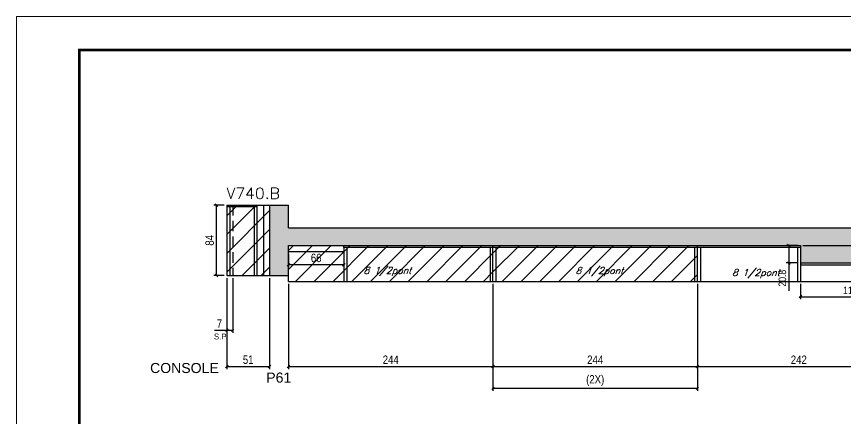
# Model space of a CAD drawing. Extents: x -20960 to -5926, y -2106 to 21915.
# Drawn here: x -10622 to -9633, y 9950 to 10430 of the extents above; entities that cross this region are included whole.
import ezdxf

# ---------------------------------------------------------------- set-up
doc = ezdxf.new("R2010")
doc.units = 0
doc.linetypes.add('DASHED', pattern=[0.75, 0.5, -0.25])
doc.linetypes.add('HIDDEN', pattern=[0.375, 0.25, -0.125])
for name, color, linetype in [('5', 5, 'Continuous'), ('COTA', 241, 'Continuous'), ('Painéis', 200, 'Continuous'), ('SARR_2.2x7', 40, 'Continuous'), ('SARR_3.5x7', 81, 'Continuous'), ('texto', 7, 'Continuous')]:
    doc.layers.add(name, color=color, linetype=linetype)
for name, color, linetype, lineweight in [('Folhas', 255, 'Continuous', 9), ('Hachura', 251, 'Continuous', 9), ('SARRAFO DE PRESSAO', 251, 'DASHED', 9), ('Texto Seção', 7, 'Continuous', 15)]:
    doc.layers.add(name, color=color, linetype=linetype, lineweight=lineweight)
doc.styles.add('COTA TECNICA', font='techl___.ttf', dxfattribs={"height": 10})
doc.styles.add('COTA TECNICA-50', font='techl___.ttf', dxfattribs={"height": 9})
doc.styles.add('REGUA-120', font='ROMANS.shx', dxfattribs={"height": 15})
doc.styles.add('Romans', font='romans.shx')
doc.styles.add('ROMAS860', font='ROMAS860.SHX')
doc.styles.get("Standard").update_dxf_attribs({"font": 'arial.ttf'})
doc.dimstyles.new('COTA PAINEL-50', dxfattribs={"dimtxt": 9, "dimasz": 3, "dimexe": 3, "dimexo": 3, "dimgap": 3, "dimtad": 1, "dimdec": 1, "dimzin": 12, "dimdsep": 46, "dimtxsty": 'COTA TECNICA-50', "dimblk1": 'OBLIQUE', "dimblk2": 'OBLIQUE', "dimsah": 1, "dimcen": 0.9, "dimclrd": 4, "dimclre": 4, "dimclrt": 240, "dimadec": 1, "dimazin": 3, "dimtfac": 1, "dimtdec": 1, "dimtmove": 0, "dimatfit": 3, "dimfxl": 1, "dimtolj": 1, "dimtzin": 12, "dimarcsym": 0})
doc.dimstyles.new('PAINEL', dxfattribs={"dimtxt": 10, "dimasz": 3, "dimexe": 3, "dimexo": 3, "dimgap": 3, "dimtad": 1, "dimdec": 1, "dimzin": 12, "dimdsep": 46, "dimtxsty": 'COTA TECNICA', "dimblk1": 'OBLIQUE', "dimblk2": 'OBLIQUE', "dimsah": 1, "dimcen": 0.9, "dimclrd": 4, "dimclre": 4, "dimclrt": 240, "dimadec": 1, "dimazin": 3, "dimtfac": 1, "dimtdec": 1, "dimtmove": 0, "dimatfit": 3, "dimfxl": 1, "dimtolj": 1, "dimtzin": 12, "dimarcsym": 0})
pattern_1 = [(45, (-152587.773, -21907.442), (-11.2253202, 11.2253202), [])]

# ---------------------------------------------------------------- blocks, each defined once
blk = doc.blocks.new('9999999999')
at = {"layer": 'Folhas'}
blk.add_lwpolyline([(98138.98, 34190.21), (99623.98, 34190.21), (99623.98, 35240.21), (98138.98, 35240.21)], close=True, dxfattribs=at)
at = {"layer": 'Folhas', "color": 30, "const_width": 3}
blk.add_lwpolyline([(98213.98, 34230.21), (99583.98, 34230.21), (99583.98, 35200.21), (98213.98, 35200.21)], close=True, dxfattribs=at)
blk = doc.blocks.new('_Oblique')
at = {"color": 0, "linetype": 'ByBlock', "lineweight": -2}
blk.add_line((-0.5, -0.5), (0.5, 0.5), dxfattribs=at)
blk = doc.blocks.new('*D1411')
at = {"layer": 'COTA', "color": 4, "lineweight": -2, "ltscale": 25, "transparency": 16777216}
for p, q in [((-10371.08, 10117.57), (-10371.08, 10052.11)), ((-10364.08, 10117.57), (-10364.08, 10052.11)), ((-10371.08, 10055.11), (-10385.81, 10055.11)), ((-10364.08, 10055.11), (-10371.08, 10055.11))]:
    blk.add_line(p, q, dxfattribs=at)
at = {"layer": 'Defpoints', "color": 0, "ltscale": 25, "transparency": 16777216}
for p in [(-10371.08, 10120.57), (-10364.08, 10120.57), (-10371.08, 10055.11)]:
    blk.add_point(p, dxfattribs=at)
at = {"layer": 'COTA', "color": 4, "lineweight": -2, "ltscale": 25, "transparency": 16777216, "xscale": 3, "yscale": 3, "zscale": 3, "rotation": 180}
blk.add_blockref('_Oblique', (-10371.08, 10055.11), dxfattribs=at)
at = {"layer": 'COTA', "color": 4, "lineweight": -2, "ltscale": 25, "transparency": 16777216, "xscale": 3, "yscale": 3, "zscale": 3}
blk.add_blockref('_Oblique', (-10364.08, 10055.11), dxfattribs=at)
at = {"layer": 'COTA', "color": 240, "ltscale": 25, "transparency": 16777216, "insert": (-10379.94, 10063.18), "char_height": 10, "attachment_point": 5, "style": 'COTA TECNICA'}
blk.add_mtext('\\A1;7', dxfattribs=at)
blk = doc.blocks.new('*D1412')
at = {"layer": 'COTA', "color": 4, "lineweight": -2, "ltscale": 25, "transparency": 16777216}
for p, q in [((-10053.44, 10110.57), (-10053.44, 10008.97)), ((-9809.44, 10110.57), (-9809.44, 10008.97)), ((-10053.44, 10011.97), (-9809.44, 10011.97))]:
    blk.add_line(p, q, dxfattribs=at)
at = {"layer": 'Defpoints', "color": 0, "ltscale": 25, "transparency": 16777216}
for p in [(-10053.44, 10113.57), (-9809.44, 10113.57), (-9809.44, 10011.97)]:
    blk.add_point(p, dxfattribs=at)
at = {"layer": 'COTA', "color": 4, "lineweight": -2, "ltscale": 25, "transparency": 16777216, "xscale": 3, "yscale": 3, "zscale": 3, "rotation": 180}
blk.add_blockref('_Oblique', (-10053.44, 10011.97), dxfattribs=at)
at = {"layer": 'COTA', "color": 4, "lineweight": -2, "ltscale": 25, "transparency": 16777216, "xscale": 3, "yscale": 3, "zscale": 3}
blk.add_blockref('_Oblique', (-9809.44, 10011.97), dxfattribs=at)
at = {"layer": 'COTA', "color": 240, "ltscale": 25, "transparency": 16777216, "insert": (-9931.44, 10020.05), "char_height": 10, "attachment_point": 5, "style": 'COTA TECNICA'}
blk.add_mtext('\\A1;244', dxfattribs=at)
blk = doc.blocks.new('*D1425')
at = {"layer": 'COTA', "color": 4, "lineweight": -2, "ltscale": 25, "transparency": 16777216}
for p, q in [((-10053.44, 10110.57), (-10053.44, 9983.02)), ((-9809.44, 10110.57), (-9809.44, 9983.02)), ((-10053.44, 9986.02), (-9809.44, 9986.02))]:
    blk.add_line(p, q, dxfattribs=at)
at = {"layer": 'Defpoints', "color": 0, "ltscale": 25, "transparency": 16777216}
for p in [(-10053.44, 10113.57), (-9809.44, 10113.57), (-9809.44, 9986.02)]:
    blk.add_point(p, dxfattribs=at)
at = {"layer": 'COTA', "color": 4, "lineweight": -2, "ltscale": 25, "transparency": 16777216, "xscale": 3, "yscale": 3, "zscale": 3, "rotation": 180}
blk.add_blockref('_Oblique', (-10053.44, 9986.02), dxfattribs=at)
at = {"layer": 'COTA', "color": 4, "lineweight": -2, "ltscale": 25, "transparency": 16777216, "xscale": 3, "yscale": 3, "zscale": 3}
blk.add_blockref('_Oblique', (-9809.44, 9986.02), dxfattribs=at)
at = {"layer": 'COTA', "color": 240, "ltscale": 25, "transparency": 16777216, "insert": (-9931.44, 9995.24), "char_height": 10, "attachment_point": 5, "style": 'COTA TECNICA'}
blk.add_mtext('\\A1;(2X)', dxfattribs=at)
blk = doc.blocks.new('*D1385')
at = {"layer": 'COTA', "color": 4, "lineweight": -2, "ltscale": 25, "transparency": 16777216}
for p, q in [((-10297.44, 10110.57), (-10297.44, 10008.97)), ((-10053.44, 10110.57), (-10053.44, 10008.97)), ((-10297.44, 10011.97), (-10053.44, 10011.97))]:
    blk.add_line(p, q, dxfattribs=at)
at = {"layer": 'Defpoints', "color": 0, "ltscale": 25, "transparency": 16777216}
for p in [(-10297.44, 10113.57), (-10053.44, 10113.57), (-10053.44, 10011.97)]:
    blk.add_point(p, dxfattribs=at)
at = {"layer": 'COTA', "color": 4, "lineweight": -2, "ltscale": 25, "transparency": 16777216, "xscale": 3, "yscale": 3, "zscale": 3, "rotation": 180}
blk.add_blockref('_Oblique', (-10297.44, 10011.97), dxfattribs=at)
at = {"layer": 'COTA', "color": 4, "lineweight": -2, "ltscale": 25, "transparency": 16777216, "xscale": 3, "yscale": 3, "zscale": 3}
blk.add_blockref('_Oblique', (-10053.44, 10011.97), dxfattribs=at)
at = {"layer": 'COTA', "color": 240, "ltscale": 25, "transparency": 16777216, "insert": (-10175.44, 10020.05), "char_height": 10, "attachment_point": 5, "style": 'COTA TECNICA'}
blk.add_mtext('\\A1;244', dxfattribs=at)
blk = doc.blocks.new('*D1426')
at = {"layer": 'COTA', "color": 4, "lineweight": -2, "ltscale": 25, "transparency": 16777216}
for p, q in [((-9809.44, 10110.57), (-9809.44, 10008.97)), ((-9567.44, 10110.57), (-9567.44, 10008.97)), ((-9809.44, 10011.97), (-9567.44, 10011.97))]:
    blk.add_line(p, q, dxfattribs=at)
at = {"layer": 'Defpoints', "color": 0, "ltscale": 25, "transparency": 16777216}
for p in [(-9809.44, 10113.57), (-9567.44, 10113.57), (-9567.44, 10011.97)]:
    blk.add_point(p, dxfattribs=at)
at = {"layer": 'COTA', "color": 4, "lineweight": -2, "ltscale": 25, "transparency": 16777216, "xscale": 3, "yscale": 3, "zscale": 3, "rotation": 180}
blk.add_blockref('_Oblique', (-9809.44, 10011.97), dxfattribs=at)
at = {"layer": 'COTA', "color": 4, "lineweight": -2, "ltscale": 25, "transparency": 16777216, "xscale": 3, "yscale": 3, "zscale": 3}
blk.add_blockref('_Oblique', (-9567.44, 10011.97), dxfattribs=at)
at = {"layer": 'COTA', "color": 240, "ltscale": 25, "transparency": 16777216, "insert": (-9688.44, 10020.05), "char_height": 10, "attachment_point": 5, "style": 'COTA TECNICA'}
blk.add_mtext('\\A1;242', dxfattribs=at)
blk = doc.blocks.new('*D1432')
at = {"layer": 'COTA', "color": 4, "lineweight": -2, "ltscale": 25, "transparency": 16777216}
for p, q in [((-10371.08, 10117.57), (-10371.08, 10008.97)), ((-10320.08, 10117.57), (-10320.08, 10008.97)), ((-10371.08, 10011.97), (-10320.08, 10011.97))]:
    blk.add_line(p, q, dxfattribs=at)
at = {"layer": 'Defpoints', "color": 0, "ltscale": 25, "transparency": 16777216}
for p in [(-10371.08, 10120.57), (-10320.08, 10120.57), (-10320.08, 10011.97)]:
    blk.add_point(p, dxfattribs=at)
at = {"layer": 'COTA', "color": 4, "lineweight": -2, "ltscale": 25, "transparency": 16777216, "xscale": 3, "yscale": 3, "zscale": 3, "rotation": 180}
blk.add_blockref('_Oblique', (-10371.08, 10011.97), dxfattribs=at)
at = {"layer": 'COTA', "color": 4, "lineweight": -2, "ltscale": 25, "transparency": 16777216, "xscale": 3, "yscale": 3, "zscale": 3}
blk.add_blockref('_Oblique', (-10320.08, 10011.97), dxfattribs=at)
at = {"layer": 'COTA', "color": 240, "ltscale": 25, "transparency": 16777216, "insert": (-10345.58, 10020.08), "char_height": 10, "attachment_point": 5, "style": 'COTA TECNICA'}
blk.add_mtext('\\A1;51', dxfattribs=at)
blk = doc.blocks.new('*D1433')
at = {"layer": 'COTA', "color": 4, "lineweight": -2, "ltscale": 25, "transparency": 16777216}
for p, q in [((-10374.08, 10204.57), (-10386.47, 10204.57)), ((-10383.47, 10120.57), (-10383.47, 10204.57)), ((-10374.08, 10120.57), (-10386.47, 10120.57))]:
    blk.add_line(p, q, dxfattribs=at)
at = {"layer": 'Defpoints', "color": 0, "ltscale": 25, "transparency": 16777216}
for p in [(-10383.47, 10204.57), (-10371.08, 10204.57), (-10371.08, 10120.57)]:
    blk.add_point(p, dxfattribs=at)
at = {"layer": 'COTA', "color": 4, "lineweight": -2, "ltscale": 25, "transparency": 16777216, "xscale": 3, "yscale": 3, "zscale": 3}
for p, rotation in [((-10383.47, 10204.57), 90), ((-10383.47, 10120.57), 270)]:
    blk.add_blockref('_Oblique', p, dxfattribs=dict(at, rotation=rotation))
at = {"layer": 'COTA', "color": 240, "ltscale": 25, "transparency": 16777216, "insert": (-10391.56, 10162.57), "char_height": 10, "attachment_point": 5, "rotation": 90, "style": 'COTA TECNICA'}
blk.add_mtext('\\A1;84', dxfattribs=at)
blk = doc.blocks.new('*D1436')
at = {"layer": 'COTA', "color": 4, "lineweight": -2, "ltscale": 25, "transparency": 16777216}
for p, q in [((-10297.44, 10146.37), (-10297.44, 10130.43)), ((-10231.44, 10146.37), (-10231.44, 10130.43)), ((-10231.44, 10133.43), (-10297.44, 10133.43))]:
    blk.add_line(p, q, dxfattribs=at)
at = {"layer": 'Defpoints', "color": 0, "ltscale": 25, "transparency": 16777216}
for p in [(-10297.44, 10149.37), (-10231.44, 10149.37), (-10297.44, 10133.43)]:
    blk.add_point(p, dxfattribs=at)
at = {"layer": 'COTA', "color": 4, "lineweight": -2, "ltscale": 25, "transparency": 16777216, "xscale": 3, "yscale": 3, "zscale": 3, "rotation": 180}
blk.add_blockref('_Oblique', (-10297.44, 10133.43), dxfattribs=at)
at = {"layer": 'COTA', "color": 4, "lineweight": -2, "ltscale": 25, "transparency": 16777216, "xscale": 3, "yscale": 3, "zscale": 3}
blk.add_blockref('_Oblique', (-10231.44, 10133.43), dxfattribs=at)
at = {"layer": 'COTA', "color": 240, "ltscale": 25, "transparency": 16777216, "insert": (-10264.44, 10141.53), "char_height": 10, "attachment_point": 5, "style": 'COTA TECNICA'}
blk.add_mtext('\\A1;66', dxfattribs=at)
blk = doc.blocks.new('*D1395')
at = {"layer": 'COTA', "color": 4, "lineweight": -2, "transparency": 16777216}
for p, q in [((-9686.44, 10110.57), (-9686.44, 10092.25)), ((-9567.44, 10110.57), (-9567.44, 10092.25)), ((-9686.44, 10095.25), (-9567.44, 10095.25))]:
    blk.add_line(p, q, dxfattribs=at)
at = {"layer": 'Defpoints', "color": 0, "transparency": 16777216}
for p in [(-9686.44, 10113.57), (-9567.44, 10113.57), (-9567.44, 10095.25)]:
    blk.add_point(p, dxfattribs=at)
at = {"layer": 'COTA', "color": 4, "lineweight": -2, "transparency": 16777216, "xscale": 3, "yscale": 3, "zscale": 3, "rotation": 180}
blk.add_blockref('_Oblique', (-9686.44, 10095.25), dxfattribs=at)
at = {"layer": 'COTA', "color": 4, "lineweight": -2, "transparency": 16777216, "xscale": 3, "yscale": 3, "zscale": 3}
blk.add_blockref('_Oblique', (-9567.44, 10095.25), dxfattribs=at)
at = {"layer": 'COTA', "color": 240, "transparency": 16777216, "insert": (-9626.94, 10102.83), "char_height": 9, "attachment_point": 5, "style": 'COTA TECNICA-50'}
blk.add_mtext('\\A1;119', dxfattribs=at)
blk = doc.blocks.new('*D1396')
at = {"layer": 'COTA', "color": 4, "lineweight": -2, "transparency": 16777216}
for p, q in [((-9689.44, 10156.37), (-9703.41, 10156.37)), ((-9700.41, 10156.37), (-9700.41, 10135.57)), ((-9689.44, 10135.57), (-9703.41, 10135.57)), ((-9700.41, 10135.57), (-9700.41, 10102.23))]:
    blk.add_line(p, q, dxfattribs=at)
at = {"layer": 'Defpoints', "color": 0, "transparency": 16777216}
for p in [(-9686.44, 10156.37), (-9700.41, 10135.57), (-9686.44, 10135.57)]:
    blk.add_point(p, dxfattribs=at)
at = {"layer": 'COTA', "color": 4, "lineweight": -2, "transparency": 16777216, "xscale": 3, "yscale": 3, "zscale": 3}
for p, rotation in [((-9700.41, 10156.37), 90), ((-9700.41, 10135.57), 270)]:
    blk.add_blockref('_Oblique', p, dxfattribs=dict(at, rotation=rotation))
at = {"layer": 'COTA', "color": 240, "transparency": 16777216, "insert": (-9708.02, 10117.4), "char_height": 9, "attachment_point": 5, "rotation": 90, "style": 'COTA TECNICA-50'}
blk.add_mtext('\\A1;20.8', dxfattribs=at)
blk = doc.blocks.new('*D1397')
at = {"layer": 'COTA', "color": 4, "lineweight": -2, "transparency": 16777216}
for p, q in [((-9683.44, 10156.37), (-9524.96, 10156.37)), ((-9527.96, 10156.37), (-9527.96, 10113.57)), ((-9564.44, 10113.57), (-9524.96, 10113.57))]:
    blk.add_line(p, q, dxfattribs=at)
at = {"layer": 'Defpoints', "color": 0, "transparency": 16777216}
for p in [(-9686.44, 10156.37), (-9567.44, 10113.57), (-9527.96, 10113.57)]:
    blk.add_point(p, dxfattribs=at)
at = {"layer": 'COTA', "color": 4, "lineweight": -2, "transparency": 16777216, "xscale": 3, "yscale": 3, "zscale": 3}
for p, rotation in [((-9527.96, 10156.37), 90), ((-9527.96, 10113.57), 270)]:
    blk.add_blockref('_Oblique', p, dxfattribs=dict(at, rotation=rotation))
at = {"layer": 'COTA', "color": 240, "transparency": 16777216, "insert": (-9535.55, 10134.97), "char_height": 9, "attachment_point": 5, "rotation": 90, "style": 'COTA TECNICA-50'}
blk.add_mtext('\\A1;42.8', dxfattribs=at)
blk = doc.blocks.new('*D1398')
at = {"layer": 'COTA', "color": 4, "lineweight": -2, "transparency": 16777216}
for p, q in [((-9527.96, 10177.57), (-9527.96, 10207.93)), ((-9564.44, 10177.57), (-9524.96, 10177.57)), ((-9527.96, 10156.37), (-9527.96, 10177.57)), ((-9683.44, 10156.37), (-9524.96, 10156.37))]:
    blk.add_line(p, q, dxfattribs=at)
at = {"layer": 'Defpoints', "color": 0, "transparency": 16777216}
for p in [(-9567.44, 10177.57), (-9527.96, 10177.57), (-9686.44, 10156.37)]:
    blk.add_point(p, dxfattribs=at)
at = {"layer": 'COTA', "color": 4, "lineweight": -2, "transparency": 16777216, "xscale": 3, "yscale": 3, "zscale": 3}
for p, rotation in [((-9527.96, 10177.57), 90), ((-9527.96, 10156.37), 270)]:
    blk.add_blockref('_Oblique', p, dxfattribs=dict(at, rotation=rotation))
at = {"layer": 'COTA', "color": 240, "transparency": 16777216, "insert": (-9535.51, 10194.25), "char_height": 9, "attachment_point": 5, "rotation": 90, "style": 'COTA TECNICA-50'}
blk.add_mtext('\\A1;21.2', dxfattribs=at)

msp = doc.modelspace()

# ---------------------------------------------------------------- hatches: boundary and pattern name
at = {"layer": 'COTA', "linetype": 'ByBlock'}
h = msp.add_hatch(dxfattribs=at)
h.set_pattern_fill('AR-CONC', color=256, scale=0.03)
h.set_pattern_definition([(50, (-1585, 2297.15), (5.46554, -0.4781726), [0.5715, -6.2865]), (355, (-1585, 2297.15), (-1.0573026, 5.7317054), [0.4572, -5.0292175]), (100.451445, (-1584.5445, 2297.1104), (4.4082374, 5.2535326), [0.4857003, -5.3427073]), (46.1842, (-1585, 2298.674), (8.1323712, -1.26127), [0.85725, -9.42975]), (96.63556, (-1584.322, 2298.569), (7.122124, 7.422784), [0.7285507, -8.014068]), (351.18415, (-1585, 2298.674), (7.122124, 7.422784), [0.685799, -7.543792]), (21, (-1584.238, 2298.293), (4.5484317, -3.067956), [0.5715, -6.2865]), (326, (-1584.238, 2298.293), (1.8540609, 5.525639), [0.4572, -5.0292]), (71.451445, (-1583.859, 2298.0376), (6.4024926, 2.457683), [0.4857003, -5.342698]), (37.5, (-1585, 2297.1502), (0.0926581, 2.53665117), [0, -4.96824, 0, -5.1054, 0, -5.04825]), (7.5, (-1585, 2297.1502), (2.0045899, 3.00541724), [0, -2.91084, 0, -4.85394, 0, -1.92405]), (327.5, (-1586.6993, 2297.1502), (4.06771786, -0.17186232), [0, -1.905, 0, -5.9436, 0, -7.8867]), (317.5, (-1587.4613, 2297.1502), (4.4438754, 0.7627947), [0, -2.4765, 0, -3.94716, 0, -5.6007])])
h.paths.add_polyline_path([(-9567.44, 10177.57), (-10297.44, 10177.57), (-10297.44, 10204.57), (-10320.08, 10204.57), (-10320.08, 10120.57), (-10297.44, 10120.57), (-10297.44, 10156.37), (-9686.44, 10156.37), (-9686.44, 10135.57), (-9567.44, 10135.57)])
at = {"layer": 'Hachura', "ltscale": 25}
h = msp.add_hatch(dxfattribs=at)
h.set_pattern_fill('ANSI31', color=256, scale=5)
h.set_pattern_definition([(45, (-1585, 2297.15), (-11.22532, 11.22532), [])])
h.paths.add_polyline_path([(-10320.08, 10204.57), (-10371.08, 10204.57), (-10371.08, 10120.57), (-10320.08, 10120.57)])
h = msp.add_hatch(dxfattribs=at)
h.set_pattern_fill('ANSI31', color=256, scale=5)
h.set_pattern_definition(pattern_1)
h.paths.add_polyline_path([(-10053.44, 10156.37), (-10297.44, 10156.37), (-10297.44, 10113.57), (-10053.44, 10113.57)])
h = msp.add_hatch(dxfattribs=at)
h.set_pattern_fill('ANSI31', color=256, scale=5)
h.set_pattern_definition(pattern_1)
h.paths.add_polyline_path([(-9809.44, 10113.57), (-9809.44, 10156.37), (-10053.44, 10156.37), (-10053.44, 10113.57)])

# ---------------------------------------------------------------- linework, layer by layer
at = {"layer": 'COTA', "linetype": 'ByBlock'}
for p, q in [((-10320.08, 10204.57), (-10297.44, 10204.57)), ((-10297.44, 10177.57), (-10297.44, 10204.57)), ((-10320.44, 10177.57), (-10320.08, 10177.57)), ((-10297.44, 10177.57), (-9567.44, 10177.57)), ((-10320.08, 10120.57), (-10297.44, 10120.57))]:
    msp.add_line(p, q, dxfattribs=at)
at = {"layer": 'Painéis', "linetype": 'ByBlock'}
for p, q in [((-10371.08, 10204.57), (-10320.08, 10204.57)), ((-10371.08, 10204.57), (-10371.08, 10120.57)), ((-10320.08, 10204.57), (-10320.08, 10120.57)), ((-10297.44, 10156.37), (-9686.44, 10156.37)), ((-10297.44, 10113.57), (-10297.44, 10156.37)), ((-10053.44, 10113.57), (-10053.44, 10156.37)), ((-9809.44, 10113.57), (-9809.44, 10156.37)), ((-9686.44, 10156.37), (-9686.44, 10135.57)), ((-9686.44, 10135.57), (-9567.44, 10135.57)), ((-10371.08, 10120.57), (-10320.08, 10120.57)), ((-10297.44, 10113.57), (-9567.44, 10113.57))]:
    msp.add_line(p, q, dxfattribs=at)
at = {"layer": 'SARR_2.2x7', "linetype": 'Continuous'}
for p, q in [((-10335.08, 10202.37), (-10371.08, 10202.37)), ((-10327.08, 10120.57), (-10327.08, 10204.57)), ((-10297.44, 10149.37), (-10231.44, 10149.37)), ((-10231.44, 10154.17), (-10231.44, 10156.37)), ((-10053.44, 10154.17), (-10231.44, 10154.17)), ((-9809.44, 10154.17), (-10053.44, 10154.17)), ((-9686.44, 10154.17), (-9809.44, 10154.17)), ((-9686.44, 10133.37), (-9584.44, 10133.37))]:
    msp.add_line(p, q, dxfattribs=at)
at = {"layer": 'SARR_2.2x7', "linetype": 'HIDDEN', "ltscale": 50}
msp.add_line((-10364.08, 10204.57), (-10364.08, 10120.57), dxfattribs=at)
at = {"layer": 'SARR_3.5x7'}
for p, q in [((-10367.58, 10202.37), (-10367.58, 10120.57)), ((-10338.58, 10202.37), (-10338.58, 10120.57)), ((-10335.08, 10204.57), (-10335.08, 10120.57)), ((-10231.44, 10154.17), (-10231.44, 10113.57)), ((-10227.94, 10154.17), (-10227.94, 10113.57)), ((-10056.89, 10154.17), (-10056.89, 10113.57)), ((-10049.94, 10154.17), (-10049.94, 10113.57)), ((-9812.89, 10154.17), (-9812.89, 10113.57)), ((-9805.94, 10154.17), (-9805.94, 10113.57)), ((-9689.94, 10154.17), (-9689.94, 10113.57)), ((-9686.44, 10154.17), (-9686.44, 10113.57))]:
    msp.add_line(p, q, dxfattribs=at)

# ---------------------------------------------------------------- block references
at = {"layer": 'SARRAFO DE PRESSAO', "color": 6, "linetype": 'ByBlock'}
msp.add_blockref('9999999999', (-108760.98, -24810.57), dxfattribs=at)

# ---------------------------------------------------------------- texts
at = {"layer": '5', "linetype": 'Continuous'}
for s, p in [('CONSOLE', (-10462.65, 10004.19)), ('P61', (-10323.97, 9992.77))]:
    msp.add_text(s, height=12, rotation=0.00004, dxfattribs=at).set_placement(p)
at = {"layer": 'texto', "color": 2, "char_height": 8, "attachment_point": 5, "style": 'Romans'}
for insert in [(-10179.21, 10125.41), (-9926.25, 10125.19), (-9739.51, 10122.77)]:
    msp.add_mtext('{\\Q19;\\C256;8 1/2pont}', dxfattribs=dict(at, insert=insert))
at = {"layer": 'texto', "color": 4, "insert": (-10378.96, 10047.74), "char_height": 7, "attachment_point": 5, "style": 'ROMAS860'}
msp.add_mtext('S.P', dxfattribs=at)
at = {"layer": 'Texto Seção', "style": 'REGUA-120', "width": 1.05}
msp.add_text('V740.B', height=13, dxfattribs=at).set_placement((-10371.44, 10212.16))

# ---------------------------------------------------------------- dimensions: what is measured, and where the dimension line sits
at = {"layer": 'COTA', "ltscale": 25}
dim = msp.add_linear_dim(base=(-10383.47, 10204.57), p1=(-10371.08, 10120.57), p2=(-10371.08, 10204.57), angle=90, dimstyle='PAINEL', dxfattribs=at)
dim.commit()
dim.dimension.update_dxf_attribs({"geometry": '*D1433', "text_midpoint": (-10391.56, 10162.57)})
at = {"layer": 'COTA'}
for base, p2, picture, middle in [((-9527.96, 10177.57), (-9567.44, 10177.57), '*D1398', (-9535.51, 10194.25)), ((-9700.41, 10135.57), (-9686.44, 10135.57), '*D1396', (-9708.02, 10117.4)), ((-9527.96, 10113.57), (-9567.44, 10113.57), '*D1397', (-9535.55, 10134.97))]:
    dim = msp.add_linear_dim(base=base, p1=(-9686.44, 10156.37), p2=p2, angle=90, dimstyle='COTA PAINEL-50', dxfattribs=at)
    dim.commit()
    dim.dimension.update_dxf_attribs({"geometry": picture, "text_midpoint": middle})
at = {"layer": 'COTA', "ltscale": 25}
for base, p1, p2, picture, middle in [((-10297.44, 10133.43), (-10231.44, 10149.37), (-10297.44, 10149.37), '*D1436', (-10264.44, 10141.53)), ((-10371.08, 10055.11), (-10364.08, 10120.57), (-10371.08, 10120.57), '*D1411', (-10379.94, 10063.18)), ((-10320.08, 10011.97), (-10371.08, 10120.57), (-10320.08, 10120.57), '*D1432', (-10345.58, 10020.08)), ((-10053.44, 10011.97), (-10297.44, 10113.57), (-10053.44, 10113.57), '*D1385', (-10175.44, 10020.05)), ((-9809.44, 10011.97), (-10053.44, 10113.57), (-9809.44, 10113.57), '*D1412', (-9931.44, 10020.05)), ((-9567.44, 10011.97), (-9809.44, 10113.57), (-9567.44, 10113.57), '*D1426', (-9688.44, 10020.05))]:
    dim = msp.add_linear_dim(base=base, p1=p1, p2=p2, dimstyle='PAINEL', dxfattribs=at)
    dim.commit()
    dim.dimension.update_dxf_attribs({"geometry": picture, "text_midpoint": middle})
dim = msp.add_linear_dim(base=(-9809.44, 9986.02), p1=(-10053.44, 10113.57), p2=(-9809.44, 10113.57), text='(2X)', dimstyle='PAINEL', dxfattribs=at)
dim.commit()
dim.dimension.update_dxf_attribs({"geometry": '*D1425', "text_midpoint": (-9931.44, 9995.24)})
at = {"layer": 'COTA'}
dim = msp.add_linear_dim(base=(-9567.44, 10095.25), p1=(-9686.44, 10113.57), p2=(-9567.44, 10113.57), dimstyle='COTA PAINEL-50', dxfattribs=at)
dim.commit()
dim.dimension.update_dxf_attribs({"geometry": '*D1395', "text_midpoint": (-9626.94, 10102.83)})

doc.saveas('drawing.dxf')
